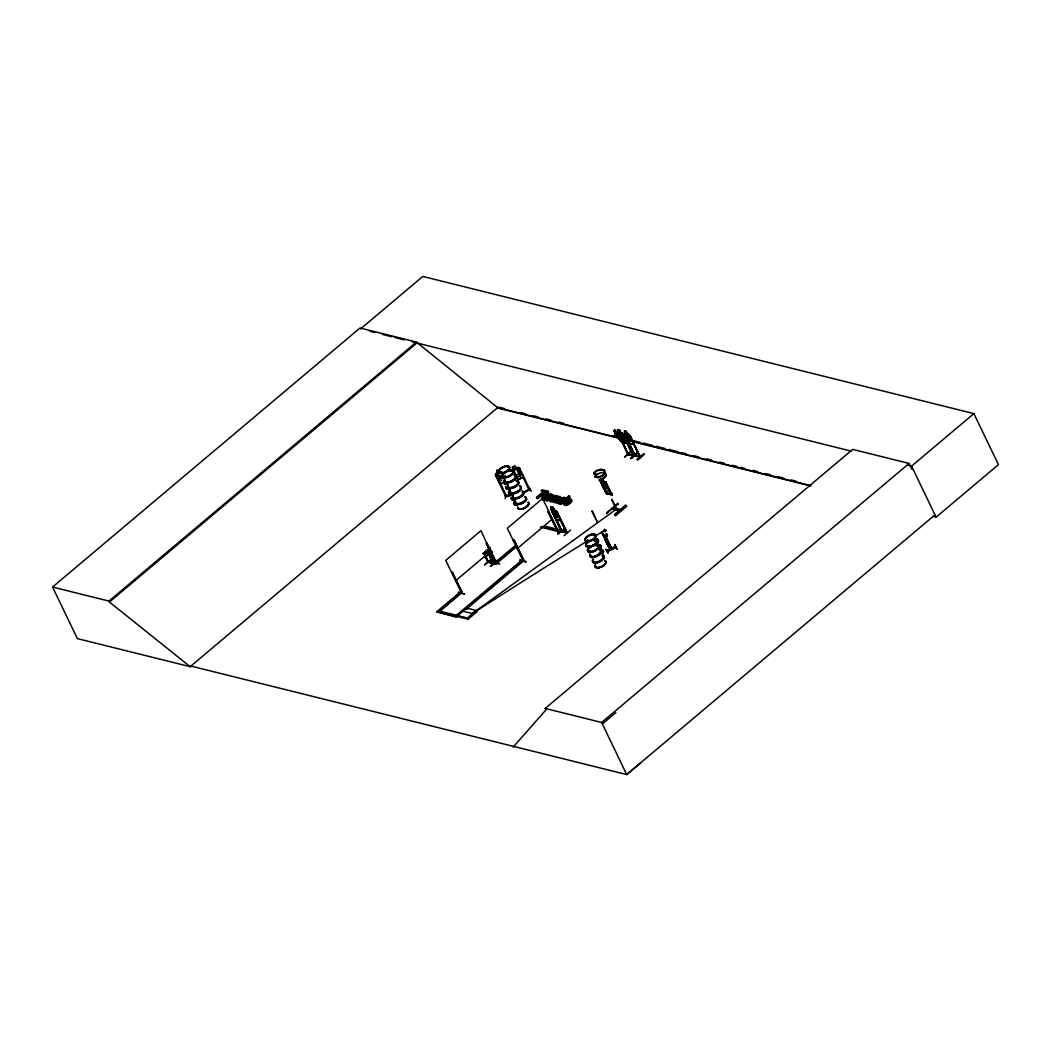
<?xml version="1.0" encoding="UTF-8"?>
<svg xmlns="http://www.w3.org/2000/svg" width="1051" height="1051" viewBox="0 0 1051 1051"><rect width="100%" height="100%" fill="white"/><g stroke="black" fill="none" stroke-linecap="round" stroke-linejoin="round"><path stroke-width="1.5" d="M505.255 498.765L505.557 494.259M485.115 551.591L485.036 553.89L485.825 554.153C487.23 551.263 484.327 551.46 485.956 551.236M485.444 551.67L485.365 553.969L482.908 553.443L485.286 554.639L485.155 557.595L484.958 554.56L487.9 555.283L485.496 554.074L485.628 551.158M489.411 547.978L489.332 550.277L490.108 550.54C491.513 547.65 488.61 547.847 490.239 547.624M489.74 548.057L489.648 550.356L487.204 549.831L489.569 551.026L489.438 553.982L489.254 550.947L492.183 551.67L489.779 550.461L489.911 547.545M484.826 557.516L485.417 554.744L487.362 555.729M485.155 557.595L485.733 554.836M489.109 553.903L489.7 551.131L491.658 552.117M489.438 553.982L490.029 551.223M605.836 540.188L602.118 532.463M605.442 539.465L605.337 540.148L605.35 539.426M605.823 536.338L605.258 535.839L605.849 536.168M610.959 549.239L604.89 536.627M596.521 470.651L600.909 469.35L604.548 470.086L605.337 472.516L602.919 475.604L597.585 477.785L595.194 476.983M510.865 495.06L505.754 496.742L495.349 474.75L495.836 473.554L497.806 472.911M496.847 475.867L496.033 476.3L496.847 475.867L506.74 496.414L505.584 495.967M499.488 469.495L496.597 470.388L497.938 473.016L496.9 474.329L499.146 479.006L501.563 480.543M498.581 481.542L500.67 483.749L503.403 482.856M500.67 483.749L495.455 474.75L495.914 473.62M506.188 495.783L506.648 496.453M600.555 472.635L604.312 472.438L605.823 473.567L606.033 475.367M613.101 508.461C611.051 509.971 613.705 506.332 612.523 508.947M620.813 510.484L612.102 508.25L619.893 510.313C623.098 511.206 614.231 506.727 612.615 507.791M595.956 474.96L595.155 477.18M617.331 432.513L617.502 431.764L627.841 454.518L633.635 455.911L628.183 454.058M550.698 509.748L550.947 508.934L561.497 532.042L562.127 531.53L550.987 506.818L552.984 507.226L554.113 509.801M633.136 441.932L633.674 444.363L629.037 443.325L624.255 433.143L625.7 433.537L625.043 434.221L629.26 441.131L631.099 441.551L631.112 439.765L626.357 431.37L624.386 430.936L625.634 433.603M624.136 433.945L624.32 433.235M605.849 530.335C602.775 526.971 605.31 532.161 604.916 531.031M605.639 535.721L611.8 548.753M500.499 472.385L501.419 472.07M501.944 472.398L501.169 471.965M507.659 467.104L507.961 467.143M504.454 477.233L505.097 476.156L504.533 476.812M508.106 466.972L507.357 466.736M505.36 476.156L505.334 476.878M511.982 470.901L511.141 471.426L512.008 470.914M586.813 541.173L586.984 541.055M587.562 540.674L587.089 540.332M587.956 540.674C586.957 539.308 589.361 540.976 587.181 541.291M587.483 546.415L589.177 545.732M588.573 546.244L587.903 545.942M589.151 545.981L588.258 545.587M594.038 535.117L593.539 535.537M590.334 551.21L589.217 551.762L589.493 551.118M594.446 535.104L593.815 535.563M589.953 551.131L589.48 551.223M595.181 540.713L595.313 540.556M594.393 540.858L594.971 540.713M596.889 545.784L596.534 546.139M611.997 499.356L616.661 508.92L472.411 613.521L467.577 618.041L438.031 610.697L438.346 611.327M560.998 498.568L560.958 497.57L559.631 497.11M543.38 498.765L548.175 494.39L546.77 493.155C543.866 493.615 538.414 500.67 544.668 498.634L544.457 500.21L544.668 498.634M549.62 499.803L547.151 500.88L545.614 499.619L550.593 497.504L551.814 494.417L553.443 495.704L552.445 497.977L552.957 494.693M550.987 501.839L551.749 497.714L556.688 495.625L557.175 496.637L552.235 498.726L550.987 501.839L549.371 500.552L550.369 498.253L545.614 499.619M563.743 503.718C563.967 507.83 571.192 503.718 571.928 501.051A3.534 1.629 -25.7 0 0 571.468 500.066A3.534 1.629 -25.7 0 0 570.982 499.054L569.931 498.791A3.573 1.642 -25.7 0 0 567.868 499.159C556.137 504.9 570.181 506.635 570.995 499.882M564.86 503.836L568.407 500.854A2.036 0.946 -25.7 0 1 569.721 500.591L570.102 500.644M639.862 457.08L630.324 436.415L640.243 456.817M607.912 544.641L605.389 539.268M605.783 540.319L601.645 532.489M488.255 561.838L493.72 563.664L487.848 562.272L485.102 556.386M488.137 561.996L493.97 563.441L488.281 551.801M606.663 493.747L604.286 487.848M600.883 480.754L600.121 480.819L606.256 493.655L612.313 494.798L605.573 481.923L611.472 494.955L611.485 493.891M618.027 434.024L628.432 454.597L622.297 441.262M628.025 454.229L633.871 455.714L623.453 435.153L632.991 455.806L632.623 455.004L633.28 455.162M606.046 475.354C606.755 479.401 593.263 481.279 601.619 479.335M458.367 592.173L464.516 593.986M464.397 593.999L458.512 592.541M520.087 560.446L526.025 561.838M525.894 561.497L519.969 560.038L526.117 561.851M496.663 562.81L495.744 563.31L496.571 562.863M523.976 560.617L523.267 561.168L507.331 528.233L542.579 498.542L558.567 531.491L558.028 531.898L547.952 511.456L557.713 531.924L558.436 531.307M558.304 530.637C555.795 531.451 560.341 530.216 557.779 531.872M595.418 476.983L596.009 475.183M529.533 488.925C527.287 489.911 530.9 487.703 529.875 489.648L519.378 467.59L517.972 467.222L512.047 470.441M529.559 488.649L529.165 489.766M600.883 469.403L604.535 470.099M512.573 471.268L513.558 469.705M501.366 472.727L501.485 472.004M501.839 472.333L500.381 472.911M587.522 546.415L588.731 546.402L587.785 545.876M589.769 551.722L590.767 551.144M558.436 501.879L557.845 502.838A2.877 1.327 -25.7 0 0 558.12 503.744L560.945 503.626L560.314 504.152L560.459 502.628L561.234 504.388L569.852 497.136L569.366 496.138L565.766 498.161L566.239 499.159M510.878 494.89C510.142 496.532 503.298 496.913 506.372 495.481M594.538 474.526L597.625 474.435L594.288 474.448L593.881 472.819L596.521 470.572M496.689 562.745L496.361 564.098L480.977 530.676L445.729 560.367L461.665 593.289C461.507 590.99 460.982 593.132 462.322 592.803L452.298 572.269L462.322 592.751M496.217 563.927L486.35 543.577L486.941 543.078L496.965 563.612L496.177 563.993M522.807 560.249L523.175 560.984M522.912 560.419L523.569 559.881M604.023 472.74L605.402 473.765L605.599 475.42L601.579 479.322M605.796 549.358L608.122 553.22L606.151 549.174M513.453 492.656L512.192 493.169M462.453 611.051L457.619 615.558L458.183 616.727L468.142 619.21L477.036 611.708L476.471 610.539L466.526 608.056L462.453 611.051L472.411 613.521A1167.135 163.339 -32.1 0 1 585.946 541.83M554.77 498.634L553.706 499.829A2.483 1.143 -25.7 0 0 553.746 500.657L557.004 500.801L555.861 501.761C544.444 501.669 566.147 491.198 558.58 499.593L554.77 498.634L555.256 499.645L559.053 500.591L558.58 499.593M555.256 499.645L554.192 500.828A2.483 1.143 -25.7 0 0 554.232 501.655L557.477 501.8L556.347 502.759L552.997 502.26L552.892 501.051L555.138 498.752M564.597 502.641L566.817 500.907M614.769 429.99L613.679 430.91L616.044 434.549L621.929 440.54L622.875 439.725L621.758 437.361L614.769 429.99L616.714 432.46M623.926 438.845L617.357 431.895L625.516 441.591L623.151 443.64L615.019 433.918L617.436 431.83L621.982 432.986M623.992 433.958L634.581 455.898L640.532 457.159L640.335 456.187M625.292 435.534L635.185 455.963L624.754 435.416L625.529 435.337M627.565 433.879L629.969 435.206L633.149 442.024M628.774 434.234L640.335 457.185M630.863 436.533L630.101 436.612M623.098 443.535L625.49 441.473M627.224 440.697L629.115 443.272L633.74 444.31M634.436 454.847L634.83 455.214M631.165 458.118L637.668 452.495M631.06 458.446L637.773 452.81L631.296 458.394M631.06 458.394L637.537 452.85M639.823 456.292L634.935 455.438M637.195 459.432C651.2 446.347 639.52 459.773 637.458 459.826M637.392 459.865L644.21 454.321M606.677 513.282L618.106 503.954M614.638 514.622L625.66 505.242L614.664 514.635L615.702 515.634L626.646 506.201L625.608 505.203M615.058 515.463L625.976 505.859M615.032 515.279L626.593 506.122M452.495 572.322L451.904 572.821M513.9 540.135L513.308 540.648L514.11 540.188L523.923 560.669L514.11 540.188M547.952 511.456L548.543 510.944M494.049 562.613L499.921 564.059M519.838 560.735L520.009 559.999M523.24 559.855L523.372 561.089M523.135 561.05L524.002 560.538M594.538 474.343L594.327 472.897L596.758 470.887L600.699 469.81L603.944 470.467L604.627 472.648L602.486 475.354L597.651 477.351M190.257 666.702L77.367 638.601L52.55 587.036L360.02 328.004L416.432 342.048L497.649 407.643L620.169 438.149M360.48 328.963L422.817 276.439L973.883 413.621L998.45 464.647L936.113 517.171L932.933 516.383M52.55 587.036L108.962 601.08L416.432 342.048M640.164 763.315L626.711 774.561L190.914 666.071L190.178 666.689L109.422 602.039L416.892 342.994M190.178 666.689L498.371 407.039M541.331 490.62L542.303 489.805L548.202 491.264L548.688 492.275L547.702 493.09L544.773 491.474L537.508 497.596L536.522 497.359L543.787 491.237L541.331 490.62L544.273 492.236M536.522 497.359L537.008 498.358L541.856 494.272M537.008 498.358L537.981 498.594L545.246 492.485M544.773 491.474L547.229 492.091L548.202 491.264M547.689 493.392L542.92 497.938L545.548 497.885L550.159 493.996L551.565 495.231L545.39 500.447L544.457 500.21M544.234 496.689L547.243 494.167L548.175 494.39M543.971 499.212L544.904 499.435L551.079 494.233M547.177 497.924L550.645 495.008L551.565 495.231M455.556 580.783L490.804 551.092M487.047 555.651L487.9 555.283M491.329 552.038L492.183 551.67M488.281 561.379L487.48 561.497L487.94 562.272M484.577 564.807L491.185 559.25M484.669 564.899L491.277 559.329M561.339 501.892C569.537 496.624 560.367 497.727 558.804 501.38A1.655 0.762 -25.7 0 0 558.935 501.997L561.339 501.892L561.812 502.89L559.421 503.009A1.655 0.762 -25.7 0 1 559.29 502.378L562.272 499.777L565.018 499.514M551.696 511.009L561.891 531.753L551.998 511.325M569.366 496.138L560.761 503.39L559.828 503.153M492.814 562.981L488.479 561.641M448.882 613.955L457.921 616.201L456.633 617.279L436.756 611.774L460.062 592.133L461.205 592.422L439.173 610.973M516.501 544.576L490.541 566.358C497.583 557.45 501.025 559.513 490.554 566.305M556.478 511.167L550.882 508.999M439.568 610.303L460.364 592.777L461.507 593.053L439.489 611.616M494.785 563.77L495.927 564.059L494.482 563.139L494.785 563.77L515.594 546.244M495.625 563.428L516.422 545.889M556.688 512.494L557.45 512.428L567.33 532.857L566.45 532.962L556.688 512.494L557.45 512.428M497.149 563.034L516.737 546.533M517.158 548.648L552.406 518.958M560.328 520.192C556.951 522.715 551.341 512.349 555.729 519.128L560.262 520.245L559.723 517.828M606.099 482.054L605.337 482.12M456.476 615.282L522.005 560.065L523.148 560.341L456.331 616.648L436.756 611.774M465.435 608.621L470.375 604.456M472.858 602.368L490.16 587.785M492.643 585.709L509.958 571.113M512.428 569.038L522.321 560.695L523.464 560.984L466.578 608.91M540.345 527.037L558.423 531.53L559.697 530.453L559.395 529.809L558.107 530.9L541.541 526.774M562.022 531.504L560.879 530.847L561.523 531.018M605.928 492.88L606.23 492.63M564.571 528.627L557.713 534.158L564.321 528.587M606.493 492.985L607.097 493.497M561.865 531.031L566.975 532.056L566.187 532.213M611.156 494.325C615.321 493.405 598.571 492.302 611.393 494.141M566.423 532.174L561.628 531.228M563.967 535.708L570.548 530.124M513.177 747.09L545.942 709.911L545.233 708.427L852.703 449.394L909.102 463.438L911.887 469.219M545.233 708.427L601.632 722.471L909.102 463.438M908.366 465.343L911.545 466.145L973.883 413.621M934.181 515.529L626.711 774.561L601.632 722.471M618.816 432.106L617.607 429.596L620.55 437.544L622.468 439.804L624.255 440.251L624.255 438.49L619.525 430.082L620.707 432.657M622.954 434.037L621.969 432.907M633.438 455.937L621.903 432.959M623.979 435.285L623.217 435.35M620.497 439.305L622.284 441.959L626.79 443.102L626.251 440.684M622.363 441.893L626.869 443.036M626.251 440.776L623.072 433.958M631.02 451.129L624.583 457.106M624.504 457.027L631.139 451.47M632.728 455.214L628.419 453.861M630.429 458.591L637.09 452.981M602.354 723.955L615.807 712.709M615.019 433.918L620.826 441.512M611.892 549.187L604.877 535.051L605.008 535.957M472.411 613.521L476.471 610.539M461.823 591.884L461.993 592.725M558.015 530.624L558.423 531.53M504.467 477.115L505.807 476.694L505.268 476.103M558.278 531.412L561.497 532.042M555.559 497.964C556.465 496.374 561.273 496.506 558.475 498.686L555.559 497.964L556.045 498.975L559.631 498.029M560.472 500.053L561.273 499.54M568.092 503.849L567.067 504.401M505.413 476.865L504.375 476.642M595.812 475.144L600.541 472.714M518.393 479.742L512.192 467.117L515.003 465.698L520.994 478.389M513.965 470.533L516.553 469.18M516.225 475.223L518.813 473.87M517.184 477.233L519.785 475.88L520.206 473.134L517.946 468.444L516.159 468.339M516.383 480.635L522.767 477.285M516.356 480.767L522.899 477.377L522.623 474.343M519.273 469.442L520.127 469.166L519.273 469.442L529.1 490.029M529.139 487.349L531.254 491.303M522.255 492.932L528.758 489.359M522.426 493.339L529.954 489.411L522.505 493.471M634.738 455.622L640.69 456.949M561.457 531.399L567.251 532.804M606.309 533.724L607.333 535.892L606.558 533.619M604.877 535.682L604.877 535.051M604.785 536.391L605.665 535.997M605.954 536.378L604.68 536.181M604.732 539.15L605.442 539.754M608.306 545.811L608.345 546.651L601.947 532.345L607.071 542.841M616.556 548.661L617.239 548.858L614.914 544.943M615.387 544.852L614.769 544.654M607.294 551.433L606.887 550.566L615.518 546.428L615.939 547.308L607.255 551.355M606.887 550.566L615.623 546.625L607.031 550.882M607.123 551.066L615.728 546.862M607.386 551.644L616.031 547.518M607.268 543.656L604.286 537.114L609.054 547.492M551.959 496.978L556.688 495.625M562.049 499.12L562.824 498.791M546.1 500.618L548.596 499.567M501.025 472.319L500.841 472.897M587.246 540.306L587.916 540.188M635.08 455.963L629.037 442.629M640.151 456.83L639.586 456.318M611.971 495.021L605.573 481.923M561.838 531.701L555.388 530.19M556.426 511.193L567.106 533.054L556.491 511.128M495.836 473.607L497.951 472.963L496.742 470.441M500.683 483.696L503.376 482.711M510.615 494.364L506.49 495.888L510.602 494.535M555.651 530.492L561.523 531.924M560.459 502.628L557.634 502.733A2.877 1.327 -25.7 0 1 557.372 501.826L562.338 497.793A3.508 1.616 -25.7 0 1 564.308 497.399A4.073 1.879 -25.7 0 1 565.766 498.161M545.141 499.632L542.618 499.948M501.038 472.004L501.774 472.004M595.063 540.267L594.669 540.726M611.629 499.553L616.122 509.078M624.425 431.094L626.265 431.501M624.255 433.288L628.787 434.313M635.159 455.241L640.006 456.423M595.431 476.786L597.704 477.364M369.886 331.301L374.576 332.471M382.419 334.415L391.813 336.754M394.953 337.542L404.346 339.88M412.189 341.825L851.1 451.089M499.961 407.433L504.743 408.629M520.652 412.583L525.421 413.779M533.382 415.749L538.151 416.945M546.1 418.929L550.882 420.111M558.83 422.095L563.612 423.277M612.93 435.561L619.302 437.137M633.608 440.711L639.98 442.287M643.159 443.088L652.71 445.466M655.89 446.255L665.441 448.632M668.62 449.421L678.171 451.799M681.35 452.587L686.119 453.782M694.08 455.753L698.849 456.949M706.811 458.932L711.58 460.115M719.528 462.098L724.31 463.281M732.258 465.265L737.04 466.447M740.219 467.248L744.988 468.431M752.95 470.414L757.718 471.597M765.68 473.581L770.449 474.776M778.41 476.747L783.179 477.942M791.127 479.926L795.909 481.108M624.938 439.331L628.117 440.133M632.899 441.315L811.096 485.68M497.123 407.893L616.411 437.584M632.308 441.551L810.452 485.89M600.121 480.819L606.782 493.707M612.825 507.83L620.563 509.761M569.852 497.136L568.433 495.901M612.352 508.986L620.156 510.852M557.175 496.637L555.637 495.363M549.371 500.552L550.514 500.828M560.314 504.152L561.234 504.388M551.092 506.91L552.892 507.357L555.467 510.944L557.726 517.407L555.926 516.961L553.995 514.714M544.339 526.065L559.395 529.809M544.641 526.709L559.697 530.453M567.041 533.041L561.287 531.688M487.73 549.384L487.204 549.831M483.447 552.997L482.908 553.443M492.801 562.824L493.563 563.664L487.743 551.67M617.528 429.649L619.525 430.082M617.633 429.754L619.42 430.201M612.313 494.798L606.282 493.615M493.077 563.572L487.519 551.854M606.769 542.369L607.412 543.577M613.863 430.91L615.873 433.314M593.092 513.124L594.682 516.409L593.5 514.162M608.319 546.086L608.726 546.901M618.277 504.112L617.83 503.258L606.887 512.691L607.333 513.532M592.961 512.862L591.949 510.786L593.224 513.532M608.647 546.402L606.979 542.933M593.46 513.886L592.501 511.903L593.789 514.74M911.545 466.145L936.113 517.171M622.468 442.589L628.248 454.623M604.64 535.156L605.245 536.457M605.901 540.818L609.304 547.886M556.951 500.788L557.477 501.8M555.861 501.761L556.347 502.759M551.814 494.417L551.079 498.516L550.593 497.504M550.159 493.996L550.645 495.008M551.749 497.714L552.235 498.726M547.229 492.091L547.702 493.09M546.77 493.155L547.243 494.167M546.665 499.882L547.151 500.88M545.548 497.885L546.021 498.897M544.904 499.435L545.39 500.447M537.508 497.596L537.981 498.594M513.138 472.438L514.832 475.958M498.345 473.843L500.604 478.533M486.35 543.577L496.308 564.098M485.168 554.875L488.439 562.351L484.931 555.059M466.526 608.056L467.091 609.225M467.577 618.041L468.142 619.21M108.962 601.08L109.422 602.039M595.97 519.312L597.546 522.597L596.679 520.81M595.221 517.749L596.114 519.641M594.327 515.883L595.208 517.749M614.717 544.641L616.766 549.095M607.57 535.774L607.031 534.617L607.333 535.892M604.929 539.294L608.345 546.651M607.872 544.563L609.383 548.254M595.575 535.865A1167.135 163.339 -32.1 0 1 603.826 530.768M564.794 498.397A4.073 1.879 -25.7 0 1 565.924 498.739M568.355 500.171A3.573 1.642 -25.7 0 1 570.417 499.803M519.628 485.838A5.964 2.759 -25.7 0 1 516.619 491.829A5.964 2.759 -25.7 0 1 510.287 490.252M514.346 474.855A5.978 2.759 -25.7 0 1 511.338 480.859A5.978 2.759 -25.7 0 1 504.992 479.282M518.8 482.356A5.978 2.759 -25.7 0 1 513.072 488.006A5.978 2.759 -25.7 0 1 508.159 485.851M517.512 481.437A5.978 2.759 -25.7 0 1 518.327 481.792M517.42 481.056A6.056 2.798 -25.7 0 1 514.359 487.139A6.056 2.798 -25.7 0 1 507.935 485.536M516.172 480.649A6.056 2.798 -25.7 0 1 518.012 483.959A6.056 2.798 -25.7 0 1 510.878 487.874A6.056 2.798 -25.7 0 1 507.791 485.247M517.066 480.491A5.978 2.759 -25.7 0 1 514.044 486.495A5.978 2.759 -25.7 0 1 507.699 484.918M514.57 475.144A6.056 2.798 -25.7 0 1 511.509 481.227A6.056 2.798 -25.7 0 1 505.084 479.624M519.772 486.14A5.978 2.759 -25.7 0 1 517.46 491.789A5.978 2.759 -25.7 0 1 510.169 491.448A5.991 2.759 -25.7 0 0 517.473 491.802A5.978 2.759 -25.7 0 0 519.785 486.166A5.991 2.759 -25.7 0 1 517.473 491.802A5.978 2.759 -25.7 0 1 510.155 491.421M515.607 476.156A5.978 2.759 -25.7 0 1 511.798 481.805A5.978 2.759 -25.7 0 1 505.176 481.082M515.529 475.788A6.056 2.798 -25.7 0 1 511.653 481.516A6.056 2.798 -25.7 0 1 504.94 480.78M519.706 485.969A5.991 2.759 -25.7 0 1 516.685 491.973A5.991 2.759 -25.7 0 1 510.326 490.383M522.531 491.855A5.978 2.759 -25.7 0 1 519.522 497.859A5.978 2.759 -25.7 0 1 513.177 496.282M522.071 490.909A5.978 2.759 -25.7 0 1 519.063 496.913A5.978 2.759 -25.7 0 1 512.717 495.336M526.052 497.846A5.978 2.759 -25.7 0 1 522.229 503.495A5.978 2.759 -25.7 0 1 515.607 502.772M525.001 496.821A6.056 2.798 -25.7 0 1 521.953 502.904A6.056 2.798 -25.7 0 1 515.515 501.301M524.791 496.545A5.978 2.759 -25.7 0 1 521.782 502.549A5.978 2.759 -25.7 0 1 515.437 500.972M523.253 491.842A6.056 2.798 -25.7 0 1 518.655 497.885A6.056 2.798 -25.7 0 1 512.941 495.967M523.109 491.553A6.056 2.798 -25.7 0 1 518.511 497.596A6.056 2.798 -25.7 0 1 512.809 495.678M519.903 486.377A5.991 2.759 -25.7 0 1 517.578 492.026A5.991 2.759 -25.7 0 1 510.26 491.671M528.154 502.247A5.964 2.759 -25.7 0 1 524.344 507.883A5.964 2.759 -25.7 0 1 517.736 507.173M525.145 497.11A6.056 2.798 -25.7 0 1 522.794 502.838A6.056 2.798 -25.7 0 1 515.384 502.47M528.233 502.378A5.991 2.759 -25.7 0 1 524.41 508.027A5.991 2.759 -25.7 0 1 517.788 507.305M503.692 478.717A5.964 2.759 -25.7 0 1 502.115 475.157M507.686 484.222A5.964 2.759 -25.7 0 1 503.928 482.58M507.502 483.946A6.056 2.798 -25.7 0 1 503.954 481.397M507.37 483.657A6.056 2.798 -25.7 0 1 503.823 481.108M507.239 483.276A5.964 2.759 -25.7 0 1 503.744 480.767M503.482 478.441A6.056 2.798 -25.7 0 1 501.248 475.761M503.337 478.152A6.056 2.798 -25.7 0 1 501.104 475.472M506.214 487.283A5.951 2.746 -25.7 0 0 508.671 489.057A5.951 2.746 -25.7 0 1 506.227 487.322M504.519 477.64A5.964 2.759 -25.7 0 1 500.762 475.998M508.658 489.083A5.991 2.759 -25.7 0 1 506.175 487.296M508.566 488.886A5.991 2.759 -25.7 0 1 506.083 487.099M510.221 489.438A5.938 2.746 -25.7 0 1 506.74 486.941M516.251 504.782A5.938 2.746 -25.7 0 1 514.07 502.155M510.063 489.188A5.991 2.759 -25.7 0 1 506.293 487.533M512.704 494.64A5.964 2.759 -25.7 0 1 509.223 492.131M512.244 493.694A5.964 2.759 -25.7 0 1 508.763 491.185M514.123 500.407A5.964 2.759 -25.7 0 1 511.929 497.767M513.913 500.131A6.056 2.798 -25.7 0 1 511.692 497.451M512.52 494.377A6.056 2.798 -25.7 0 1 508.973 491.815M512.376 494.088A6.056 2.798 -25.7 0 1 508.842 491.526M508.684 489.135A5.991 2.759 -25.7 0 1 506.201 487.349M515.095 499.711A6.056 2.798 -25.7 0 1 511.272 498.043M514.964 499.33A5.964 2.759 -25.7 0 1 511.206 497.688M516.291 504.94A5.991 2.759 -25.7 0 1 514.084 502.286M602.368 555.729A6.056 2.798 -25.7 0 1 602.249 559.868A6.056 2.798 -25.7 0 1 594.721 562.876A6.056 2.798 -25.7 0 1 593.526 559.277M604.575 560.511A5.964 2.759 -25.7 0 1 601.566 566.502A5.964 2.759 -25.7 0 1 595.247 564.926M599.306 549.528A5.978 2.759 -25.7 0 1 596.298 555.532A5.978 2.759 -25.7 0 1 589.953 553.956M602.473 556.11A5.978 2.759 -25.7 0 1 599.464 562.101A5.978 2.759 -25.7 0 1 593.119 560.525M603.051 555.808A6.056 2.798 -25.7 0 1 598.453 561.838A6.056 2.798 -25.7 0 1 592.738 559.92M602.013 555.164A5.978 2.759 -25.7 0 1 599.004 561.168A5.978 2.759 -25.7 0 1 592.659 559.579M599.661 550.107A6.056 2.798 -25.7 0 1 596.6 556.176A6.056 2.798 -25.7 0 1 590.176 554.586M599.517 549.804A6.056 2.798 -25.7 0 1 596.469 555.887A6.056 2.798 -25.7 0 1 590.031 554.284M595.378 565.241A5.978 2.759 -25.7 0 0 601.724 566.831A5.991 2.759 -25.7 0 0 604.745 560.827A5.978 2.759 -25.7 0 1 601.724 566.831A5.991 2.759 -25.7 0 1 595.378 565.254M599.753 550.474A5.978 2.759 -25.7 0 1 597.441 556.124A5.978 2.759 -25.7 0 1 590.136 555.756M604.653 560.63A5.991 2.759 -25.7 0 1 601.632 566.634A5.991 2.759 -25.7 0 1 595.273 565.057M600.765 550.869A5.978 2.759 -25.7 0 1 601.868 553.404M592.514 557.818A5.978 2.759 -25.7 0 1 591.713 557.464M591.24 556.899A5.978 2.759 -25.7 0 1 591.135 556.163M600.66 550.501A6.056 2.798 -25.7 0 1 601.789 553.062M591.004 556.61A6.056 2.798 -25.7 0 1 590.898 555.861M600.515 550.212A6.056 2.798 -25.7 0 1 601.014 553.706M591.345 556.899A6.056 2.798 -25.7 0 1 590.754 555.572M600.305 549.936A5.978 2.759 -25.7 0 1 600.791 553.391M591.253 556.518A5.978 2.759 -25.7 0 1 590.675 555.217M597.599 544.3A5.978 2.759 -25.7 0 1 598.702 546.822M588.074 550.317A5.978 2.759 -25.7 0 1 587.969 549.581M598.86 545.6A5.978 2.759 -25.7 0 1 598.531 548.701M588.994 551.828A5.978 2.759 -25.7 0 1 588.521 551.263A6.056 2.798 -25.7 0 0 589.453 551.617M598.768 545.233A6.056 2.798 -25.7 0 1 598.439 548.372M588.77 551.552A6.056 2.798 -25.7 0 1 588.297 550.974M597.809 544.576A6.056 2.798 -25.7 0 1 598.295 548.083M603.983 557.805A5.964 2.759 -25.7 0 0 602.867 555.283A5.951 2.746 -25.7 0 1 603.957 557.792A5.991 2.759 -25.7 0 0 602.946 555.401M596.705 538.913A5.978 2.759 -25.7 0 1 596.245 543.301M599.622 544.825A6.056 2.798 -25.7 0 1 599.162 549.279M599.412 544.549A5.978 2.759 -25.7 0 1 599.898 548.005M597.152 539.859A5.978 2.759 -25.7 0 1 597.638 543.314M595.943 539.373A6.056 2.798 -25.7 0 1 597.546 542.986M599.766 545.114A6.056 2.798 -25.7 0 1 599.293 549.568M596.915 539.202A6.056 2.798 -25.7 0 1 597.402 542.697M599.858 545.495A5.978 2.759 -25.7 0 1 600.344 548.95M602.932 550.553A5.978 2.759 -25.7 0 1 602.617 553.654M622.494 438.661L619.67 437.071L620.76 440.159L619.013 436.717L616.096 434.431L618.75 436.007L617.449 433.367L621.259 437.807L620.313 438.609L616.543 434.116L617.752 433.051L619.433 436.375L622.494 438.661M564.374 502.838L566.581 503.403L570.141 500.407A2.023 0.933 -25.7 0 0 569.918 499.75L569.235 499.58A2.036 0.946 -25.7 0 0 567.921 499.856L564.374 502.838M604.075 530.597C605.087 534.814 607.82 527.72 604.075 530.597M600.16 480.268L603.143 487.638L605.31 490.397L609.16 491.356L605.691 482.383L600.16 480.268M601.435 480.583L600.883 481.187L603.129 485.864L604.745 488.045L607.307 488.676L604.732 482.146L602.157 478.56L600.226 478.074L601.435 480.583M614.966 430.647L615.032 431.961L614.966 430.647M514.688 466.486L513.019 467.367L513.427 468.194L515.082 467.327L514.688 466.486M499.146 470.191L497.412 470.756L497.819 471.597L499.553 471.019L499.146 470.191M626.133 431.843L624.951 431.58L626.541 432.684L626.133 431.843M627.881 434.851L626.041 434.444L628.288 439.134L630.127 439.541L627.881 434.851M602.039 478.888L600.752 478.573L602.446 479.729L602.039 478.888M603.773 481.897L601.842 481.424L604.102 486.114L606.02 486.587L603.773 481.897M552.76 507.699L551.604 507.41L553.168 508.539L552.76 507.699M554.494 510.707L552.695 510.26L554.954 514.951L556.754 515.397L554.494 510.707M619.302 430.542L618.159 430.253L619.709 431.383L619.302 430.542M621.036 433.551L619.249 433.104L621.509 437.794L623.296 438.241L621.036 433.551M506.214 477.062A5.978 2.759 -25.7 0 0 513.348 471.045A5.978 2.759 -25.7 0 0 504.283 472.687A5.978 2.759 -25.7 0 0 506.214 477.062A5.978 2.759 -25.7 0 0 513.361 471.084A5.991 2.759 -25.7 0 0 504.296 472.714A5.991 2.759 -25.7 0 0 506.214 477.088A5.991 2.759 -25.7 0 0 513.374 471.071A5.978 2.759 -25.7 0 0 504.296 472.714A5.978 2.759 -25.7 0 0 506.227 477.088M506.451 477.548A5.964 2.759 -25.7 0 0 513.571 471.544A5.964 2.759 -25.7 0 0 504.533 473.186A5.964 2.759 -25.7 0 0 506.451 477.548M506.306 477.285A5.991 2.759 -25.7 0 0 513.466 471.255A5.991 2.759 -25.7 0 0 504.375 472.897A5.991 2.759 -25.7 0 0 506.306 477.285M524.502 508.224A5.978 2.759 -25.7 0 0 528.325 502.575A5.991 2.759 -25.7 0 1 524.502 508.211A5.978 2.759 -25.7 0 1 517.893 507.502A5.991 2.759 -25.7 0 0 524.502 508.211M518.379 491.921A5.964 2.759 -25.7 0 0 520.022 486.679A5.951 2.746 -25.7 0 1 518.366 491.907A5.951 2.746 -25.7 0 1 510.523 492.683A5.964 2.759 -25.7 0 0 518.379 491.921M502.247 472.924A5.978 2.759 -25.7 0 0 509.38 466.907A5.978 2.759 -25.7 0 0 500.315 468.549A5.978 2.759 -25.7 0 0 502.247 472.924M502.483 473.41A5.964 2.759 -25.7 0 0 509.604 467.406A5.964 2.759 -25.7 0 0 500.565 469.035A5.964 2.759 -25.7 0 0 502.483 473.41M502.325 473.121A5.991 2.759 -25.7 0 0 509.485 467.091A5.991 2.759 -25.7 0 0 500.407 468.733A5.991 2.759 -25.7 0 0 502.325 473.121A5.991 2.759 -25.7 0 0 509.499 467.117A5.991 2.759 -25.7 0 0 500.407 468.759A5.991 2.759 -25.7 0 0 502.339 473.134M506.07 486.968A5.938 2.746 -25.7 0 0 509.814 488.61A5.951 2.746 -25.7 0 1 506.056 486.981M514.215 502.483A5.951 2.746 -25.7 0 0 517.696 504.992A5.991 2.759 -25.7 0 1 514.175 502.483M591.174 551.762A5.978 2.759 -25.7 0 0 598.321 545.745A5.991 2.759 -25.7 0 0 589.243 547.387A5.991 2.759 -25.7 0 0 591.174 551.762A5.991 2.759 -25.7 0 0 598.321 545.745A5.978 2.759 -25.7 0 0 589.256 547.387A5.978 2.759 -25.7 0 0 591.174 551.762M591.411 552.222A5.964 2.759 -25.7 0 0 598.531 546.218A5.951 2.746 -25.7 0 0 589.493 547.847A5.964 2.759 -25.7 0 0 591.411 552.222A5.951 2.746 -25.7 0 0 598.518 546.218A5.964 2.759 -25.7 0 0 589.48 547.847A5.951 2.746 -25.7 0 0 591.411 552.195M589.466 546.533A5.978 2.759 -25.7 0 0 596.613 540.516A5.991 2.759 -25.7 0 0 587.535 542.145A5.991 2.759 -25.7 0 0 589.466 546.533A5.991 2.759 -25.7 0 0 596.613 540.503A5.978 2.759 -25.7 0 0 587.548 542.158A5.978 2.759 -25.7 0 0 589.466 546.533M589.69 546.98A5.964 2.759 -25.7 0 0 596.823 540.976A5.964 2.759 -25.7 0 0 587.772 542.618A5.964 2.759 -25.7 0 0 589.69 546.98M589.545 546.704A5.991 2.759 -25.7 0 0 596.705 540.687A5.991 2.759 -25.7 0 0 587.627 542.329A5.991 2.759 -25.7 0 0 589.545 546.704M603.51 559.053A5.978 2.759 -25.7 0 0 603.024 555.598A5.991 2.759 -25.7 0 1 603.524 559.053M588.573 541.16A5.978 2.759 -25.7 0 0 595.72 535.143A5.991 2.759 -25.7 0 0 586.642 536.772A5.991 2.759 -25.7 0 0 588.573 541.147A5.991 2.759 -25.7 0 0 595.72 535.13A5.978 2.759 -25.7 0 0 586.655 536.772A5.978 2.759 -25.7 0 0 588.573 541.16M588.796 541.607A5.964 2.759 -25.7 0 0 595.93 535.603A5.964 2.759 -25.7 0 0 586.878 537.245A5.964 2.759 -25.7 0 0 588.796 541.607M588.652 541.331A5.991 2.759 -25.7 0 0 595.812 535.301A5.991 2.759 -25.7 0 0 586.721 536.943A5.991 2.759 -25.7 0 0 588.652 541.331M602.459 553.351A5.964 2.759 -25.7 0 0 601.973 549.896A5.991 2.759 -25.7 0 1 602.538 553.47"/></g></svg>
